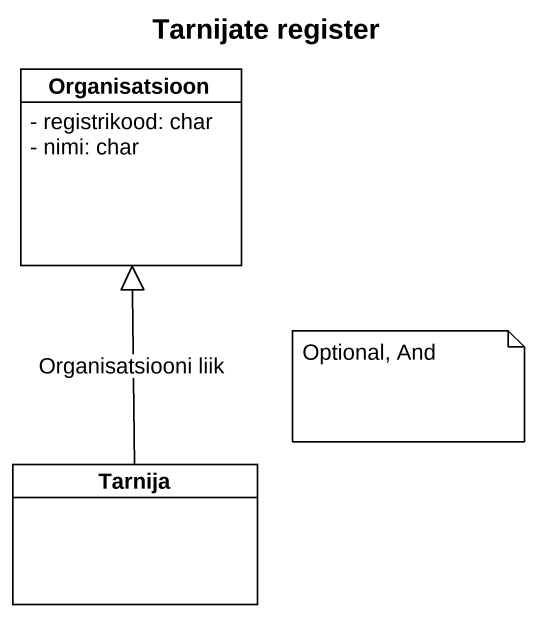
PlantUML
@startuml
title Tarnijate register
hide circle
hide empty members
skinparam classAttributeIconSize 0
class Organisatsioon {
  - registrikood: char
  - nimi: char
}
class Tarnija
Tarnija -up-|> Organisatsioon : Organisatsiooni liik
note as N1
  Optional, And
end note
@enduml
